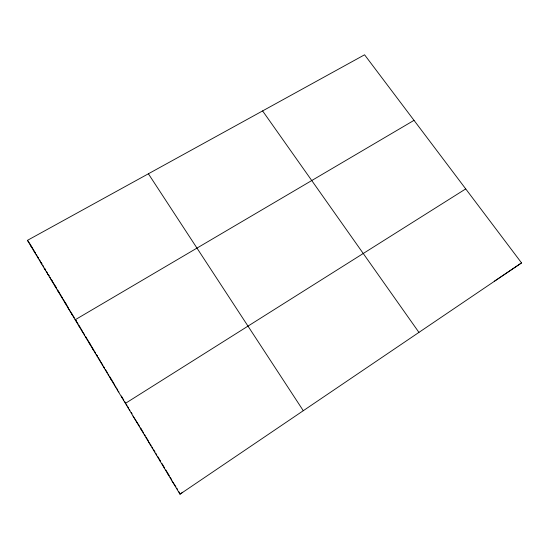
<?xml version="1.0" encoding="UTF-8"?>
<svg xmlns="http://www.w3.org/2000/svg" width="549" height="549" viewBox="0 0 549 549"><rect width="100%" height="100%" fill="white"/><g stroke="black" fill="none" stroke-linecap="round" stroke-linejoin="round"><path stroke-width="0.82" d="M179.983 494.203L521.55 262.909L364.57 54.797L27.45 240.352L179.983 494.203L182.721 492.247M494.265 281.294L521.55 262.909M125.405 403.371L465.73 188.904M414.015 120.348L75.179 319.779L76.455 321.275L75.158 319.113M172.002 480.917L175.872 486.682M168.035 474.315L168.433 474.315M164.082 467.741L164.522 467.81L161.928 463.486M160.143 461.187L160.624 461.325L157.604 456.294M156.225 454.661L156.746 454.86L155.882 453.433M152.32 448.162L152.876 448.43L152.018 447.003M148.429 441.691L151.167 445.575M144.552 435.24L145.19 435.631L144.339 434.218M140.695 428.817L141.368 429.27M136.852 422.421L137.559 422.936M133.023 416.046L139.672 426.456M129.207 409.698L129.983 410.336M121.727 397.256L122.578 398.018M118.069 391.163L118.955 391.979M114.418 385.089L116.141 387.306M110.788 379.043L111.742 379.977M103.562 367.013L104.578 368.063L103.788 366.753M96.384 355.073L97.468 356.239L96.59 354.771M92.815 349.137L93.934 350.358L86.907 338.658M89.261 343.221L90.413 344.498M85.719 337.333L86.509 338.218M82.192 331.459L83.002 332.378M78.679 325.612L79.928 327.046L79.056 325.605M71.686 313.973L72.557 315.002M68.206 308.188L72.564 314.803M64.748 302.424L66.12 304.071M61.296 296.68L62.696 298.375L57.59 289.879M57.851 290.949L59.285 292.706M54.426 285.247L55.888 287.052M51.009 279.565L52.505 281.424L51.661 280.017M47.612 273.903L49.136 275.811L48.291 274.411M44.222 268.262L45.773 270.218L44.517 268.132M40.839 262.642L41.896 263.98M37.476 257.042L38.684 258.579M34.12 251.456L35.349 253.034M30.778 245.897L32.034 247.51M27.45 240.352L28.72 242.006M262.607 110.919L418.942 332.392M148.395 173.786L303.288 410.707M29.145 242.555L32.034 247.366M32.446 248.052L35.349 252.876M36.179 254.256L37.009 255.635M37.84 257.021L38.67 258.401M39.507 259.787L40.338 261.18M41.175 262.566L42.005 263.952M42.843 265.345L43.68 266.739M46.61 271.618L47.454 273.018M49.98 277.211L50.817 278.618M52.93 282.124L56.739 288.465M63.121 299.088L68.261 307.639M72.996 315.517L74.293 317.672M76.887 321.995L78.191 324.157M80.36 327.774L82.542 331.397M83.407 332.845L84.718 335.027M85.596 336.475L86.468 337.93M94.38 351.092L95.704 353.295M98.257 357.55L100.625 361.489M101.016 362.141L102.999 365.435M105.374 369.388L107.357 372.689M108.153 374.013L108.949 375.338M109.745 376.662L114.542 384.636M116.944 388.644L117.747 389.975M121.37 396.007L122.173 397.346M122.983 398.691L123.793 400.036M124.602 401.381L125.412 402.726M126.222 404.071L127.059 405.464M127.89 406.857L128.727 408.25M131.245 412.429L132.083 413.829M140.517 427.863L143.488 432.804M146.041 437.052L148.601 441.307M153.734 449.857L155.024 452.005M165.825 469.978L169.312 475.77M170.183 477.218L171.494 479.401M176.751 488.143L177.629 489.612M178.947 491.808L179.825 493.27"/></g></svg>
